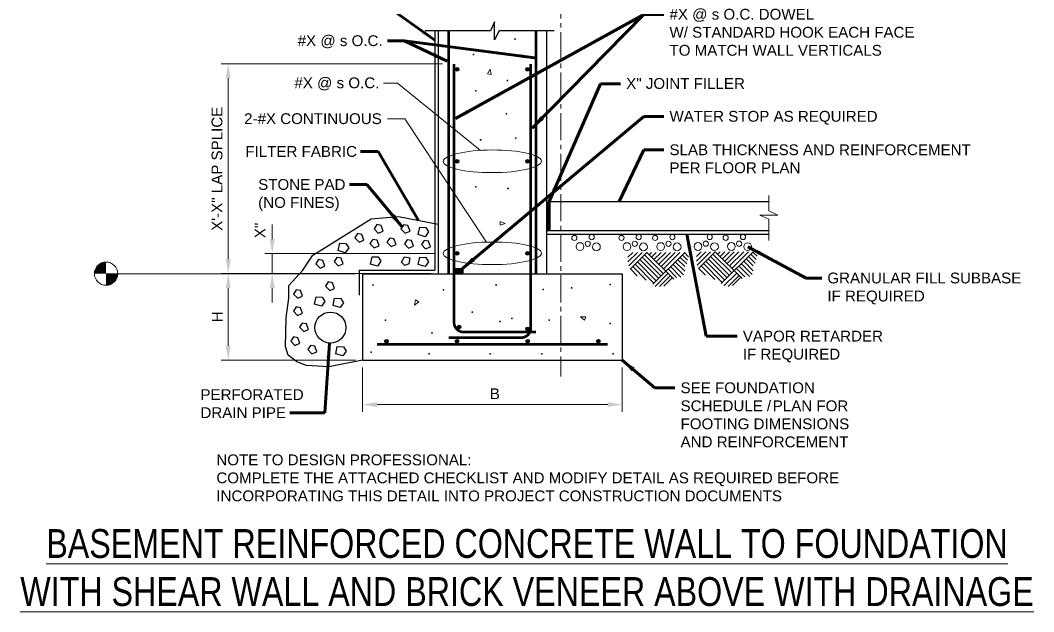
# Model space of a CAD drawing. Header units: inches. Extents: x -1073 to -933, y 1778 to 1941.
# Drawn here: x -1073.3 to -932.8, y 1777.9 to 1860 of the extents above; entities that cross this region are included whole.
import ezdxf

# ---------------------------------------------------------------- set-up
doc = ezdxf.new("R2010")
doc.units = ezdxf.units.IN
doc.header["$LTSCALE"] = 5
doc.header["$MEASUREMENT"] = 0
doc.linetypes.add('CENTER', pattern=[2, 1.25, -0.25, 0.25, -0.25])
doc.linetypes.add('CENTER2', pattern=[1.125, 0.75, -0.125, 0.125, -0.125])
for name, color, linetype, lineweight in [('S-ANNO-DIMS', 1, 'Continuous', 20), ('S-ANNO-TEXT', 7, 'Continuous', 20), ('S-DETL', 3, 'Continuous', 30), ('S-DETL-PATT', 7, 'Continuous', 15), ('S-GRID', 9, 'CENTER', 20)]:
    doc.layers.add(name, color=color, linetype=linetype, lineweight=lineweight)
doc.styles.add('Romans', font='arial.ttf')
doc.dimstyles.get("Standard").update_dxf_attribs({"dimtxt": 0.18, "dimasz": 0.18, "dimexe": 0.18, "dimexo": 0.0625, "dimgap": 0.09, "dimtad": 0, "dimtih": 1, "dimtoh": 1, "dimdec": 4, "dimzin": 0, "dimdsep": 46, "dimtxsty": 'Standard', "dimcen": 0.09, "dimadec": 0, "dimazin": 0, "dimtfac": 1, "dimtdec": 4, "dimtofl": 0, "dimtmove": 0, "dimatfit": 3, "dimfxl": 1, "dimtolj": 1, "dimtzin": 0, "dimarcsym": 0})

# ---------------------------------------------------------------- blocks, each defined once
blk = doc.blocks.new('*D1')
at = {"layer": 'Defpoints', "color": 0, "transparency": 16777216}
for p in [(-1025.85, 1812.81), (-989.85, 1812.81), (-989.85, 1806.65)]:
    blk.add_point(p, dxfattribs=at)
at = {"layer": 'S-ANNO-DIMS', "transparency": 16777216}
for p, q in [((-1025.85, 1811.81), (-1025.85, 1805.65)), ((-989.85, 1811.81), (-989.85, 1805.65)), ((-1023.85, 1806.65), (-991.85, 1806.65))]:
    blk.add_line(p, q, dxfattribs=at)
for points in [[(-1023.85, 1806.98), (-1023.85, 1806.31), (-1025.85, 1806.65)], [(-991.85, 1806.98), (-991.85, 1806.31), (-989.85, 1806.65)]]:
    blk.add_solid(points, dxfattribs=at)
at = {"layer": 'S-ANNO-DIMS', "transparency": 16777216, "insert": (-1007.51, 1808.15), "char_height": 1.5, "attachment_point": 5, "style": 'Romans'}
blk.add_mtext('\\A1;B', dxfattribs=at)
blk = doc.blocks.new('*D2')
at = {"layer": 'Defpoints', "color": 0, "transparency": 16777216}
for p in [(-1044.49, 1824.81), (-1044.49, 1812.81), (-1025.85, 1812.81)]:
    blk.add_point(p, dxfattribs=at)
at = {"layer": 'S-ANNO-DIMS', "transparency": 16777216}
for p, q in [((-1044.49, 1822.81), (-1044.49, 1814.81)), ((-1026.85, 1812.81), (-1045.49, 1812.81))]:
    blk.add_line(p, q, dxfattribs=at)
for points in [[(-1044.82, 1822.81), (-1044.15, 1822.81), (-1044.49, 1824.81)], [(-1044.82, 1814.81), (-1044.15, 1814.81), (-1044.49, 1812.81)]]:
    blk.add_solid(points, dxfattribs=at)
at = {"layer": 'S-ANNO-DIMS', "transparency": 16777216, "insert": (-1045.99, 1818.81), "char_height": 1.5, "attachment_point": 5, "rotation": 90, "style": 'Romans'}
blk.add_mtext('\\A1;H', dxfattribs=at)
blk = doc.blocks.new('*D6')
at = {"layer": 'Defpoints', "color": 0, "transparency": 16777216}
for p in [(-1038.39, 1827.61), (-1014.93, 1827.61), (-1015.35, 1824.81)]:
    blk.add_point(p, dxfattribs=at)
at = {"layer": 'S-ANNO-DIMS', "transparency": 16777216}
for p, q in [((-1038.39, 1829.61), (-1038.39, 1831.61)), ((-1015.93, 1827.61), (-1039.39, 1827.61)), ((-1038.39, 1824.81), (-1038.39, 1827.61)), ((-1016.35, 1824.81), (-1039.39, 1824.81)), ((-1038.39, 1822.81), (-1038.39, 1820.81))]:
    blk.add_line(p, q, dxfattribs=at)
for points in [[(-1038.72, 1829.61), (-1038.05, 1829.61), (-1038.39, 1827.61)], [(-1038.72, 1822.81), (-1038.05, 1822.81), (-1038.39, 1824.81)]]:
    blk.add_solid(points, dxfattribs=at)
at = {"layer": 'S-ANNO-DIMS', "transparency": 16777216, "insert": (-1040.07, 1830.8), "char_height": 1.5, "attachment_point": 5, "rotation": 90, "style": 'Romans'}
blk.add_mtext('\\A1;X"', dxfattribs=at)
blk = doc.blocks.new('*D9')
at = {"layer": 'Defpoints', "color": 0, "transparency": 16777216}
for p in [(-1013.75, 1853.91), (-1044.49, 1824.81), (-1025.85, 1824.81)]:
    blk.add_point(p, dxfattribs=at)
at = {"layer": 'S-ANNO-DIMS', "transparency": 16777216}
for p, q in [((-1014.75, 1853.91), (-1045.49, 1853.91)), ((-1044.49, 1851.91), (-1044.49, 1826.81)), ((-1026.85, 1824.81), (-1045.49, 1824.81))]:
    blk.add_line(p, q, dxfattribs=at)
for points in [[(-1044.82, 1851.91), (-1044.15, 1851.91), (-1044.49, 1853.91)], [(-1044.82, 1826.81), (-1044.15, 1826.81), (-1044.49, 1824.81)]]:
    blk.add_solid(points, dxfattribs=at)
at = {"layer": 'S-ANNO-DIMS', "transparency": 16777216, "insert": (-1046.04, 1839.36), "char_height": 1.5, "attachment_point": 5, "rotation": 90, "style": 'Romans'}
blk.add_mtext('\\A1;X\'-X" LAP SPLICE', dxfattribs=at)

msp = doc.modelspace()

# ---------------------------------------------------------------- hatches: boundary and pattern name
at = {"layer": 'S-ANNO-TEXT'}
h = msp.add_hatch(color=256, dxfattribs=at)
h.dxf.hatch_style = 1
h.paths.add_polyline_path([(-1061.4334931, 1826.4207286, 0.4142135624), (-1063.0470672, 1824.8071545), (-1061.4334931, 1824.8071545)])
h = msp.add_hatch(color=256, dxfattribs=at)
h.dxf.hatch_style = 1
h.paths.add_polyline_path([(-1059.8195298, 1824.8058807), (-1061.4331039, 1824.8058807), (-1061.4331039, 1823.1923065, 0.4142135624)])
at = {"layer": 'S-DETL'}
h = msp.add_hatch(color=256, dxfattribs=at)
h.dxf.hatch_style = 1
h.paths.add_polyline_path([(-1012.4830903, 1853.1625642, -1), (-1012.9830903, 1853.1625642, -1)])
h = msp.add_hatch(color=256, dxfattribs=at)
h.dxf.hatch_style = 1
h.paths.add_polyline_path([(-1002.7229976, 1853.1625642, -1), (-1003.2229976, 1853.1625642, -1)])
h = msp.add_hatch(color=256, dxfattribs=at)
h.dxf.hatch_style = 1
h.paths.add_polyline_path([(-1012.4830903, 1840.3959253, -1), (-1012.9830903, 1840.3959253, -1)])
h = msp.add_hatch(color=256, dxfattribs=at)
h.dxf.hatch_style = 1
h.paths.add_polyline_path([(-1002.7229976, 1840.3959253, -1), (-1003.2229976, 1840.3959253, -1)])
h = msp.add_hatch(color=256, dxfattribs=at)
h.dxf.hatch_style = 1
h.paths.add_polyline_path([(-1012.4830903, 1827.6292864, -1), (-1012.9830903, 1827.6292864, -1)])
h = msp.add_hatch(color=256, dxfattribs=at)
h.dxf.hatch_style = 1
h.paths.add_polyline_path([(-1002.7229976, 1827.6292864, -1), (-1003.2229976, 1827.6292864, -1)])
at = {"layer": 'S-DETL', "linetype": 'Continuous'}
h = msp.add_hatch(color=256, dxfattribs=at)
h.dxf.hatch_style = 1
h.paths.add_polyline_path([(-1011.937624, 1825.5333961), (-1012.9954779, 1825.5333961), (-1012.9954779, 1824.8071545), (-1011.937624, 1824.8071545)])
at = {"layer": 'S-DETL'}
h = msp.add_hatch(color=256, dxfattribs=at)
h.dxf.hatch_style = 1
h.paths.add_polyline_path([(-1012.716716, 1817.4034355, 1), (-1012.216716, 1817.4034355, 1)])
h = msp.add_hatch(color=256, dxfattribs=at)
h.dxf.hatch_style = 1
h.paths.add_polyline_path([(-1003.2285602, 1817.1471539, 1), (-1002.7285602, 1817.1471539, 1)])
h = msp.add_hatch(color=256, dxfattribs=at)
h.dxf.hatch_style = 1
h.paths.add_polyline_path([(-1022.8001546, 1815.4321545, 1), (-1022.3001546, 1815.4321545, 1)])
h = msp.add_hatch(color=256, dxfattribs=at)
h.dxf.hatch_style = 1
h.paths.add_polyline_path([(-1012.9987166, 1815.4321545, 1), (-1012.4987166, 1815.4321545, 1)])
h = msp.add_hatch(color=256, dxfattribs=at)
h.dxf.hatch_style = 1
h.paths.add_polyline_path([(-1003.1972786, 1815.4321545, 1), (-1002.6972786, 1815.4321545, 1)])
h = msp.add_hatch(color=256, dxfattribs=at)
h.dxf.hatch_style = 1
h.paths.add_polyline_path([(-993.3958406, 1815.4321545, 1), (-992.8958406, 1815.4321545, 1)])

# ---------------------------------------------------------------- linework, layer by layer
at = {"layer": 'S-ANNO-TEXT'}
for p, q in [((-1019.9938241, 1846.2889389), (-1022.4128586, 1846.2889389)), ((-1008.6729087, 1829.1858183), (-1019.9938241, 1846.2889389)), ((-1061.4334931, 1824.8071545), (-1026.8479976, 1824.8071545))]:
    msp.add_line(p, q, dxfattribs=at)
msp.add_lwpolyline([(-1009.4939914, 1841.9149642), (-1020.9980112, 1851.2332586), (-1022.9742116, 1851.2331935)], dxfattribs=at)
msp.add_circle((-1061.4334931, 1824.8071545), 1.6135741, dxfattribs=at)
for centre in [(-1007.8530439, 1840.3959253), (-1007.8530439, 1827.6292864)]:
    msp.add_ellipse(centre, major_axis=(-6.7999638, -0.0221803), ratio=0.2309577431, dxfattribs=at)
at = {"layer": 'S-DETL', "linetype": 'Continuous'}
for p, q in [((-1015.8479976, 1858.5090905), (-1015.8479976, 1825.3071545)), ((-1015.3479976, 1858.5090905), (-1015.3479976, 1824.8071545)), ((-1000.3479976, 1858.5090905), (-1000.3479976, 1824.8071545)), ((-1015.3479976, 1845.806445), (-1015.3479976, 1824.8071545)), ((-1000.2229976, 1830.8071545), (-1000.2229976, 1834.7304634)), ((-1000.0979976, 1830.8071545), (-1000.0979976, 1834.7185993)), ((-999.9729976, 1830.8071545), (-999.9729976, 1834.7304634)), ((-999.8736071, 1834.8071545), (-969.5077624, 1834.8071545)), ((-999.8479976, 1830.8071545), (-999.8479976, 1834.8071545)), ((-1000.3479976, 1830.8071545), (-969.5077624, 1830.8071545)), ((-1000.3479976, 1830.3071545), (-969.5077624, 1830.3071545)), ((-1026.3479976, 1825.3071545), (-1026.3479976, 1821.8071545)), ((-1026.3479976, 1825.3071545), (-1015.8479976, 1825.3071545)), ((-1025.8479976, 1824.8071545), (-989.8479976, 1824.8071545)), ((-1025.8479976, 1824.8071545), (-1025.8479976, 1812.8071545)), ((-989.8479976, 1824.8071545), (-989.8479976, 1812.8071545)), ((-1025.8479976, 1812.8071545), (-989.8479976, 1812.8071545))]:
    msp.add_line(p, q, dxfattribs=at)
at = {"layer": 'S-DETL'}
for p, q in [((-1026.5351163, 1830.3642427), (-1026.9185789, 1829.7830169)), ((-1025.9413732, 1830.2529425), (-1026.5351163, 1830.3642427)), ((-1023.8807716, 1831.6170755), (-1024.2642341, 1831.0358497)), ((-1024.2642341, 1831.0358497), (-1023.6828572, 1830.442256)), ((-1023.2870284, 1831.5057754), (-1023.8807716, 1831.6170755)), ((-1023.6828572, 1830.442256), (-1023.0025256, 1830.7266877)), ((-1023.0025256, 1830.7266877), (-1023.2870284, 1831.5057754)), ((-1020.1498638, 1831.5876383), (-1020.5333264, 1831.0064125)), ((-1020.5333264, 1831.0064125), (-1019.9519494, 1830.4128188)), ((-1019.5561207, 1831.4763381), (-1020.1498638, 1831.5876383)), ((-1019.9519494, 1830.4128188), (-1019.2716178, 1830.6972505)), ((-1019.2716178, 1830.6972505), (-1019.5561207, 1831.4763381)), ((-1018.13915, 1830.2236104), (-1017.9259994, 1831.239673)), ((-1017.9259994, 1831.239673), (-1017.0753558, 1831.2005626)), ((-1016.6918932, 1830.6069716), (-1017.1743155, 1829.9268135)), ((-1017.0753558, 1831.2005626), (-1016.6918932, 1830.6069716)), ((-1029.2167637, 1828.015794), (-1029.0036132, 1829.0318567)), ((-1029.0036132, 1829.0318567), (-1028.1529696, 1828.9927462)), ((-1028.1529696, 1828.9927462), (-1027.769507, 1828.3991553)), ((-1026.9185789, 1829.7830169), (-1026.3372019, 1829.1894232)), ((-1026.3372019, 1829.1894232), (-1025.6568703, 1829.4738549)), ((-1025.6568703, 1829.4738549), (-1025.9413732, 1830.2529425)), ((-1024.4407469, 1829.5563485), (-1024.8242094, 1828.9751227)), ((-1024.8242094, 1828.9751227), (-1024.2428325, 1828.381529)), ((-1023.8470037, 1829.4450483), (-1024.4407469, 1829.5563485)), ((-1023.5625009, 1828.6659606), (-1023.8470037, 1829.4450483)), ((-1022.0936317, 1829.746937), (-1022.4770943, 1829.1657112)), ((-1022.4770943, 1829.1657112), (-1021.8957174, 1828.5721175)), ((-1021.4998886, 1829.6356368), (-1022.0936317, 1829.746937)), ((-1021.8957174, 1828.5721175), (-1021.2153857, 1828.8565492)), ((-1021.2153857, 1828.8565492), (-1021.4998886, 1829.6356368)), ((-1019.6749841, 1829.5136942), (-1020.0584467, 1828.9324684)), ((-1020.0584467, 1828.9324684), (-1019.4770697, 1828.3388747)), ((-1019.081241, 1829.4023941), (-1019.6749841, 1829.5136942)), ((-1018.7967381, 1828.6233064), (-1019.081241, 1829.4023941)), ((-1017.1743155, 1829.9268135), (-1018.13915, 1830.2236104)), ((-1017.3005805, 1829.4137463), (-1017.6840431, 1828.8325205)), ((-1016.7068374, 1829.3024461), (-1017.3005805, 1829.4137463)), ((-1016.4223345, 1828.5233585), (-1016.7068374, 1829.3024461)), ((-1028.2519293, 1827.7189972), (-1029.2167637, 1828.015794)), ((-1027.769507, 1828.3991553), (-1028.2519293, 1827.7189972)), ((-1024.2428325, 1828.381529), (-1023.5625009, 1828.6659606)), ((-1019.4770697, 1828.3388747), (-1018.7967381, 1828.6233064)), ((-1017.6840431, 1828.8325205), (-1017.1026661, 1828.2389268)), ((-1017.1026661, 1828.2389268), (-1016.4223345, 1828.5233585)), ((-1031.9534951, 1826.7606678), (-1032.3369577, 1826.179442)), ((-1032.3369577, 1826.179442), (-1031.7555807, 1825.5858483)), ((-1031.359752, 1826.6493676), (-1031.9534951, 1826.7606678)), ((-1031.0752491, 1825.87028), (-1031.359752, 1826.6493676)), ((-1029.4144591, 1827.0649427), (-1029.7979217, 1826.4837169)), ((-1029.7979217, 1826.4837169), (-1029.2165447, 1825.8901232)), ((-1028.820716, 1826.9536425), (-1029.4144591, 1827.0649427)), ((-1029.2165447, 1825.8901232), (-1028.5362131, 1826.1745549)), ((-1028.5362131, 1826.1745549), (-1028.820716, 1826.9536425)), ((-1024.7577538, 1826.1455804), (-1024.5446033, 1827.1616431)), ((-1023.7929194, 1825.8487836), (-1024.7577538, 1826.1455804)), ((-1024.5446033, 1827.1616431), (-1023.6939597, 1827.1225326)), ((-1023.3104971, 1826.5289417), (-1023.7929194, 1825.8487836)), ((-1023.6939597, 1827.1225326), (-1023.3104971, 1826.5289417)), ((-1020.4712092, 1826.4246534), (-1020.0218994, 1827.1235621)), ((-1019.9781198, 1825.9329932), (-1020.4712092, 1826.4246534)), ((-1020.0218994, 1827.1235621), (-1019.2981017, 1826.9826035)), ((-1019.4191568, 1826.1620762), (-1019.9781198, 1825.9329932)), ((-1019.2981017, 1826.9826035), (-1019.4191568, 1826.1620762)), ((-1018.13915, 1826.0882212), (-1017.9259994, 1827.1042838)), ((-1017.1743155, 1825.7914244), (-1018.13915, 1826.0882212)), ((-1017.9259994, 1827.1042838), (-1017.0753558, 1827.0651734)), ((-1016.6918932, 1826.4715824), (-1017.1743155, 1825.7914244)), ((-1017.0753558, 1827.0651734), (-1016.6918932, 1826.4715824)), ((-1031.7555807, 1825.5858483), (-1031.0752491, 1825.87028)), ((-1030.6088535, 1823.660031), (-1030.9923161, 1823.0788052)), ((-1030.0151104, 1823.5487308), (-1030.6088535, 1823.660031)), ((-1029.7306075, 1822.7696431), (-1030.0151104, 1823.5487308)), ((-1035.0433853, 1822.5655933), (-1035.4268479, 1821.9843675)), ((-1035.4268479, 1821.9843675), (-1034.8454709, 1821.3907737)), ((-1034.4496422, 1822.4542931), (-1035.0433853, 1822.5655933)), ((-1034.1651393, 1821.6752054), (-1034.4496422, 1822.4542931)), ((-1030.9923161, 1823.0788052), (-1030.4109391, 1822.4852115)), ((-1030.4109391, 1822.4852115), (-1029.7306075, 1822.7696431)), ((-1034.8454709, 1821.3907737), (-1034.1651393, 1821.6752054)), ((-1032.5230194, 1820.5785289), (-1032.3098689, 1821.5945916)), ((-1031.558185, 1820.2817321), (-1032.5230194, 1820.5785289)), ((-1032.3098689, 1821.5945916), (-1031.4592252, 1821.5554811)), ((-1031.0757627, 1820.9618902), (-1031.558185, 1820.2817321)), ((-1031.4592252, 1821.5554811), (-1031.0757627, 1820.9618902)), ((-1029.9486723, 1820.3911238), (-1029.7355218, 1821.4071865)), ((-1029.7355218, 1821.4071865), (-1028.8848781, 1821.368076)), ((-1028.5014156, 1820.7744851), (-1028.9838379, 1820.094327)), ((-1028.8848781, 1821.368076), (-1028.5014156, 1820.7744851)), ((-1035.0677848, 1820.201454), (-1035.4512474, 1819.6202282)), ((-1035.4512474, 1819.6202282), (-1034.8698704, 1819.0266345)), ((-1034.4740417, 1820.0901538), (-1035.0677848, 1820.201454)), ((-1034.8698704, 1819.0266345), (-1034.1895388, 1819.3110662)), ((-1034.1895388, 1819.3110662), (-1034.4740417, 1820.0901538)), ((-1028.9838379, 1820.094327), (-1029.9486723, 1820.3911238)), ((-1034.2218699, 1817.9501412), (-1034.6053325, 1817.3689153)), ((-1033.6281268, 1817.838841), (-1034.2218699, 1817.9501412)), ((-1033.3436239, 1817.0597533), (-1033.6281268, 1817.838841)), ((-1034.6053325, 1817.3689153), (-1034.0239555, 1816.7753216)), ((-1034.0239555, 1816.7753216), (-1033.3436239, 1817.0597533)), ((-1035.4392141, 1816.0360816), (-1035.8226766, 1815.4548557)), ((-1035.8226766, 1815.4548557), (-1035.2412997, 1814.861262)), ((-1034.8454709, 1815.9247814), (-1035.4392141, 1816.0360816)), ((-1035.2412997, 1814.861262), (-1034.5609681, 1815.1456937)), ((-1034.5609681, 1815.1456937), (-1034.8454709, 1815.9247814)), ((-1033.0780976, 1814.8530959), (-1033.4615602, 1814.2718701)), ((-1032.4843545, 1814.7417958), (-1033.0780976, 1814.8530959)), ((-1033.4615602, 1814.2718701), (-1032.8801833, 1813.6782764)), ((-1032.8801833, 1813.6782764), (-1032.1998516, 1813.9627081)), ((-1032.1998516, 1813.9627081), (-1032.4843545, 1814.7417958)), ((-1029.5737644, 1813.694539), (-1029.3606138, 1814.7106016)), ((-1028.6089299, 1813.3977421), (-1029.5737644, 1813.694539)), ((-1029.3606138, 1814.7106016), (-1028.5099702, 1814.6714912)), ((-1028.1265076, 1814.0779002), (-1028.6089299, 1813.3977421)), ((-1028.5099702, 1814.6714912), (-1028.1265076, 1814.0779002))]:
    msp.add_line(p, q, dxfattribs=at)
at = {"layer": 'S-DETL', "linetype": 'Continuous'}
msp.add_lwpolyline([(-999.2793386, 1858.5090905), (-1006.9304928, 1858.5090905), (-1007.5526777, 1857.2647207), (-1007.5526777, 1859.7534603), (-1008.0995395, 1858.5090905), (-1017.1860942, 1858.5090905)], dxfattribs=at)
at = {"layer": 'S-DETL', "const_width": 0.375}
for points in [[(-1013.9172793, 1824.8071545), (-1013.9172793, 1858.5090905)], [(-1001.7854976, 1824.8071545), (-1001.7854976, 1858.5090905)], [(-1013.1604976, 1853.9125642), (-1013.1604976, 1818.0221539)], [(-1002.5354976, 1853.9125642), (-1002.5354976, 1817.2456611)], [(-1023.8479976, 1814.9946545), (-991.8479976, 1814.9946545)]]:
    msp.add_lwpolyline(points, dxfattribs=at)
at = {"layer": 'S-DETL', "lineweight": 9}
msp.add_lwpolyline([(-969.5077624, 1835.6571545), (-969.5077624, 1833.5309717), (-968.2633926, 1832.9087868), (-970.7521322, 1832.9087868), (-969.5077624, 1832.3619249), (-969.5077624, 1829.4022048)], dxfattribs=at)
at = {"layer": 'S-DETL'}
msp.add_lwpolyline([(-1025.8479976, 1812.8071545), (-1030.522265, 1811.8747539), (-1033.6394253, 1812.0602533), (-1034.9877224, 1812.554912), (-1036.1628425, 1813.5194991), (-1036.5586712, 1814.6943159), (-1036.4597165, 1818.7010625), (-1036.0638828, 1821.409327), (-1036.0638828, 1823.1653696), (-1034.1218426, 1825.3047734), (-1032.7611793, 1827.3576128), (-1030.4233104, 1828.8168586), (-1024.671407, 1832.4278761), (-1020.8739151, 1832.7246729), (-1015.3479976, 1831.6665541)], dxfattribs=at)
at = {"layer": 'S-DETL', "linetype": 'Continuous'}
msp.add_lwpolyline([(-1012.9954779, 1825.5333961), (-1011.937624, 1825.5333961), (-1011.937624, 1824.8071545), (-1012.9954779, 1824.8071545)], close=True, dxfattribs=at)
at = {"layer": 'S-DETL', "const_width": 0.375}
for points in [[(-1013.1604976, 1818.0221539, 0.4142135624), (-1011.8479976, 1816.7096539), (-1001.7854976, 1816.7096539)], [(-1002.5354976, 1817.2456611, -0.4142135624), (-1003.8479976, 1815.9331611), (-1013.9104976, 1815.9331611)]]:
    msp.add_lwpolyline(points, format="xyb", dxfattribs=at)
at = {"layer": 'S-DETL'}
for centre, radius in [((-1012.7330903, 1853.1625642), 0.25), ((-1002.9729976, 1853.1625642), 0.25), ((-1012.7330903, 1840.3959253), 0.25), ((-1002.9729976, 1840.3959253), 0.25), ((-1012.7330903, 1827.6292864), 0.25), ((-1002.9729976, 1827.6292864), 0.25), ((-1030.3119845, 1817.3283811), 2.155117), ((-1012.466716, 1817.4034355), 0.25), ((-1002.9785602, 1817.1471539), 0.25), ((-1022.5501546, 1815.4321545), 0.25), ((-1012.7487166, 1815.4321545), 0.25), ((-1002.9472786, 1815.4321545), 0.25), ((-993.1458406, 1815.4321545), 0.25)]:
    msp.add_circle(centre, radius, dxfattribs=at)
at = {"layer": 'S-DETL', "linetype": 'Continuous', "extrusion": (0, 0, -1)}
msp.add_ellipse((-1000.0979976, 1834.8071545), major_axis=(-0.25, 0), ratio=0.3542207071, start_param=3.1415926536, end_param=6.2831853072, dxfattribs=at)
at = {"layer": 'S-DETL-PATT'}
for p, q in [((-989.0417011, 1826.4439539), (-987.7307209, 1827.7549342)), ((-989.0417011, 1827.0994441), (-988.386211, 1827.7549342)), ((-988.9310872, 1825.8990778), (-987.0752307, 1827.7549342)), ((-988.739725, 1825.4349498), (-986.4197406, 1827.7549342)), ((-986.4197406, 1827.7549342), (-982.7020218, 1824.0372154)), ((-986.0919955, 1827.4271891), (-985.7642505, 1827.7549342)), ((-985.7642505, 1827.0994441), (-985.1087603, 1827.7549342)), ((-985.5892756, 1823.3414782), (-981.1758196, 1827.7549342)), ((-985.4365054, 1826.771699), (-984.4532702, 1827.7549342)), ((-985.1087603, 1826.4439539), (-983.7977801, 1827.7549342)), ((-984.7810153, 1826.1162089), (-983.14229, 1827.7549342)), ((-984.4532702, 1825.7884638), (-982.4867998, 1827.7549342)), ((-984.1255252, 1825.4607187), (-981.8313097, 1827.7549342)), ((-981.2079386, 1827.7228152), (-980.6236265, 1827.1384949)), ((-979.546825, 1826.5295679), (-978.2358447, 1827.8405481)), ((-979.546825, 1827.185058), (-978.8913348, 1827.8405481)), ((-979.436211, 1825.9846917), (-977.5803546, 1827.8405481)), ((-979.2448489, 1825.5205637), (-976.9248645, 1827.8405481)), ((-977.2526095, 1827.512803), (-974.6430132, 1824.9032067)), ((-976.9248645, 1827.8405481), (-973.2071457, 1824.1228293)), ((-976.5971194, 1827.512803), (-976.2693743, 1827.8405481)), ((-976.2693743, 1827.185058), (-975.6138842, 1827.8405481)), ((-976.0943994, 1823.4270921), (-971.6809434, 1827.8405481)), ((-975.9416293, 1826.8573129), (-974.9583941, 1827.8405481)), ((-975.6138842, 1826.5295679), (-974.302904, 1827.8405481)), ((-975.2861391, 1826.2018228), (-973.6474138, 1827.8405481)), ((-974.9583941, 1825.8740777), (-972.9919237, 1827.8405481)), ((-974.630649, 1825.5463327), (-972.3364336, 1827.8405481)), ((-972.0086885, 1827.512803), (-971.2709426, 1826.7750489)), ((-971.7130625, 1827.8084291), (-971.1287504, 1827.2241088)), ((-988.0584659, 1826.1162089), (-985.5000142, 1823.557749)), ((-987.7307209, 1826.4439539), (-985.1552182, 1823.8684513)), ((-987.4029758, 1826.771699), (-984.8445241, 1824.2132391)), ((-987.0752307, 1827.0994441), (-984.4485835, 1824.4727968)), ((-986.7474857, 1827.4271891), (-984.1378893, 1824.8175928)), ((-982.8145449, 1826.1162089), (-981.3266806, 1824.6283446)), ((-982.4867998, 1826.4439539), (-981.1758196, 1825.1329737)), ((-982.1590548, 1826.771699), (-981.1758196, 1825.7884638)), ((-981.8313097, 1827.0994441), (-980.8889853, 1826.1571115)), ((-981.5035646, 1827.4271891), (-980.7658187, 1826.689435)), ((-978.5635898, 1826.2018228), (-976.0051381, 1823.6433629)), ((-978.2358447, 1826.5295679), (-975.6603421, 1823.9540652)), ((-977.9080997, 1826.8573129), (-975.3496479, 1824.298853)), ((-977.5803546, 1827.185058), (-974.9537073, 1824.5584107)), ((-973.3196688, 1826.2018228), (-971.8318045, 1824.7139585)), ((-972.9919237, 1826.5295679), (-971.6809434, 1825.2185876)), ((-972.6641786, 1826.8573129), (-971.6809434, 1825.8740777)), ((-972.3364336, 1827.185058), (-971.3941092, 1826.2427254)), ((-988.713956, 1825.4607187), (-987.7750648, 1824.5218275)), ((-988.386211, 1825.7884638), (-986.509682, 1823.9119267)), ((-985.2777293, 1823.0299237), (-983.5388287, 1824.7688243)), ((-983.470035, 1825.4607187), (-982.3060894, 1824.2967649)), ((-983.14229, 1825.7884638), (-981.6885276, 1824.3346932)), ((-979.2190799, 1825.5463327), (-978.2801886, 1824.6074414)), ((-978.8913348, 1825.8740777), (-977.0148059, 1823.9975406)), ((-975.7336772, 1823.1086747), (-973.9947766, 1824.8475753)), ((-973.9751589, 1825.5463327), (-972.8112133, 1824.3823788)), ((-973.6474138, 1825.8740777), (-972.1936514, 1824.4203071)), ((-984.6810448, 1823.029626), (-983.1978673, 1824.5128035)), ((-984.0673176, 1823.0810684), (-982.9591952, 1824.1891908)), ((-975.1369928, 1823.0234364), (-973.6538153, 1824.5066139)), ((-974.5232656, 1823.1598193), (-973.4151431, 1824.2679418))]:
    msp.add_line(p, q, dxfattribs=at)
at = {"layer": 'S-DETL-PATT', "flags": 128}
for points in [[(-1004.697998, 1857.3024317, -1), (-1004.7160018, 1857.4045366, -1)], [(-1010.4659726, 1855.1612692, -1), (-1010.4839764, 1855.2633741, -1)], [(-1005.7691951, 1851.537759, -1), (-1005.7871989, 1851.6398639, -1)], [(-1010.1363739, 1850.1377649, -1), (-1010.1543777, 1850.2398698, -1)], [(-1005.8823154, 1846.9414979, -1), (-1005.9003192, 1847.0436028, -1)], [(-1009.4650108, 1843.3097006, -1), (-1009.4830146, 1843.4118055, -1)], [(-1004.6027787, 1843.5654623, -1), (-1004.6207825, 1843.6675671, -1)], [(-1010.130368, 1836.8133882, -1), (-1010.1483718, 1836.915493, -1)], [(-1005.6775889, 1836.5576292, -1), (-1005.6955927, 1836.6597341, -1)], [(-1024.405027, 1823.186407, -1), (-1024.4230308, 1823.2885119, -1)], [(-1007.3170298, 1823.186407, -1), (-1007.3350336, 1823.2885119, -1)], [(-991.5004624, 1823.2372344, -1), (-991.5184662, 1823.3393392, -1)], [(-1014.6331362, 1822.5161673, -1), (-1014.6511401, 1822.6182721, -1)], [(-1000.8104757, 1822.5763313, -1), (-1000.8284795, 1822.6784362, -1)], [(-996.8404622, 1822.7797831, -1), (-996.858466, 1822.8818879, -1)], [(-1010.6227419, 1819.4251312, -1), (-1010.6407458, 1819.5272361, -1)], [(-1022.6758846, 1818.3069167, -1), (-1022.6938885, 1818.4090215, -1)], [(-1006.7833427, 1818.1299624, -1), (-1006.8013465, 1818.2320673, -1)], [(-1005.1301748, 1818.561056, -1), (-1005.1481787, 1818.6631608, -1)], [(-999.9459045, 1818.3067769, -1), (-999.9639083, 1818.4088818, -1)], [(-991.5004624, 1817.8494626, -1), (-991.5184662, 1817.9515675, -1)], [(-1016.2170277, 1816.5279334, -1), (-1016.2350315, 1816.6300382, -1)], [(-1024.659313, 1813.8848775, -1), (-1024.6773168, 1813.9869824, -1)], [(-1016.6238863, 1813.6307355, -1), (-1016.6418901, 1813.7328404, -1)], [(-1008.1467486, 1813.6307355, -1), (-1008.1647525, 1813.7328404, -1)], [(-1000.9886955, 1813.6307355, -1), (-1001.0066993, 1813.7328404, -1)], [(-991.0936038, 1813.6307355, -1), (-991.1116076, 1813.7328404, -1)]]:
    msp.add_lwpolyline(points, format="xyb", close=True, dxfattribs=at)
for points in [[(-1008.5286172, 1852.544144), (-1008.1353347, 1853.1627733), (-1008.0074, 1852.4470788)], [(-1006.7551305, 1832.0510554), (-1006.0776069, 1831.7711715), (-1006.7602127, 1831.5209014)], [(-1018.0501583, 1820.8936736), (-1018.6313067, 1820.4468628), (-1018.5067441, 1821.1631518)], [(-995.0851327, 1818.3354612), (-995.6260708, 1818.8301928), (-994.8990337, 1818.8319049)]]:
    msp.add_lwpolyline(points, close=True, dxfattribs=at)
at = {"layer": 'S-DETL-PATT'}
for centre, radius in [((-996.4738291, 1829.7653234), 0.3599856), ((-995.7004225, 1828.5663088), 0.5399784), ((-994.6174659, 1828.9531058), 0.3599856), ((-994.0758, 1829.8813812), 0.3599856), ((-993.4182638, 1828.5276854), 0.5399784), ((-989.9491191, 1829.7653234), 0.3599856), ((-989.1757125, 1828.5663088), 0.5399784), ((-988.0927558, 1828.9531058), 0.3599856), ((-987.55109, 1829.8813812), 0.3599856), ((-986.8935538, 1828.5276854), 0.5399784), ((-985.2769044, 1829.7653234), 0.3599856), ((-984.5034979, 1828.5663088), 0.5399784), ((-983.4205412, 1828.9531058), 0.3599856), ((-982.8788753, 1829.8813812), 0.3599856), ((-982.2213391, 1828.5276854), 0.5399784), ((-979.3262596, 1828.5829364), 0.5399784), ((-978.2433029, 1828.9697334), 0.3599856), ((-977.7016371, 1829.8980088), 0.3599856), ((-977.0441009, 1828.5443129), 0.5399784), ((-975.4847858, 1829.7819509), 0.3599856), ((-974.7113792, 1828.5829364), 0.5399784), ((-973.6284225, 1828.9697334), 0.3599856), ((-973.0867567, 1829.8980088), 0.3599856), ((-972.4292205, 1828.5443129), 0.5399784)]:
    msp.add_circle(centre, radius, dxfattribs=at)
at = {"layer": 'S-GRID', "linetype": 'CENTER2'}
msp.add_line((-998.3479976, 1937.080647), (-998.3479976, 1810.5280758), dxfattribs=at)

# ---------------------------------------------------------------- texts
at = {"layer": 'S-ANNO-TEXT', "style": 'Romans'}
for s, insert, char_height, attachment_point in [('\\A1;#X @ s O.C. DOWEL \\PW/ STANDARD{\\A0; HOOK EACH FACE \\PTO MATCH WALL VERTICALS}', (-983.2830344, 1861.5496993), 1.499999989, 1), ('\\A1;#X @ s O.C.', (-1034.8575576, 1857.8811862), 1.499999989, 1), ('\\A1;#X @ s O.C.', (-1035.3128882, 1852.0336523), 1.499999989, 1), ('\\A1;X" JOINT FILLER', (-989.2876651, 1851.9432874), 1.499999989, 1), ('\\A1;WATER STOP AS REQUIRED', (-983.2830344, 1847.3911046), 1.499999989, 1), ('\\A1;2-#X CONTINUOUS', (-1023.18895, 1847.0650303), 1.499999989, 3), ('\\A1;FILTER FABRIC', (-1042.1128926, 1842.5128475), 1.499999989, 1), ('\\A1;SLAB THICKNESS AND REINFORCEMENT \\PPER FLOOR PLAN', (-983.2830344, 1842.7478577), 1.499999989, 1), ('\\A1;STONE PAD \\P(NO FINES)', (-1040.3333499, 1837.9366327), 1.499999989, 1), ('\\A1;GRANULAR FILL SUBBASE\\PIF REQUIRED', (-961.3826741, 1824.958569), 1.499999989, 1), ('\\A1;VAPOR RETARDER \\PIF REQUIRED', (-973.1119888, 1816.8947774), 1.499999989, 1), ('\\A1;\\pxql;SEE FOUNDATION \\PSCHEDUL{\\T1.4;E/}PLAN FOR \\PFOOTING DIMENSIONS \\PAND REINFORCEMENT', (-981.7453308, 1809.7259507), 1.499999989, 1), ('\\A1;PERFORATED \\PDRAIN PIPE ', (-1048.3437783, 1808.7784377), 1.499999989, 1), ('{\\W0.8;\\LBASEMENT REINFORCED CONCRETE WALL TO FOUNDATION \\PWITH SHEAR WALL AND BRICK VENEER ABOVE WITH DRAINAGE}', (-1003.0470672, 1789.3757859), 4, 2)]:
    msp.add_mtext(s, dxfattribs=dict(at, insert=insert, char_height=char_height, attachment_point=attachment_point))
at = {"layer": 'S-ANNO-TEXT', "insert": (-1046.135232, 1799.7311747), "char_height": 1.499999989, "width": 159.842980143, "attachment_point": 1, "style": 'Romans'}
msp.add_mtext('NOTE TO DESIGN PROFESSIONAL: \\PCOMPLETE THE ATTACHED CHECKLIST AND MODIFY DETAIL AS REQUIRED BEFORE \\PINCORPORATING THIS DETAIL INTO PROJECT CONSTRUCTION DOCUMENTS', dxfattribs=at)

# ---------------------------------------------------------------- dimensions: what is measured, and where the dimension line sits
at = {"layer": 'S-ANNO-DIMS'}
for base, p1, p2, text, override, picture, middle in [((-1044.4877799, 1824.8071545), (-1013.7539572, 1853.9125642), (-1025.8479976, 1824.8071545), 'X\'-X" LAP SPLICE', {"dimscale": 16, "dimtxt": 0.09375, "dimasz": 0.125, "dimexe": 0.0625, "dimgap": 0.0625, "dimtih": 0, "dimtoh": 0, "dimdec": 5, "dimlfac": 1, "dimrnd": 0.03125, "dimzin": 7, "dimlunit": 4, "dimtxsty": 'Romans', "dimcen": 0.125, "dimclrd": 256, "dimclre": 256, "dimclrt": 256, "dimadec": 4, "dimtdec": 5, "dimtofl": 1, "dimtvp": 1, "dimfrac": 2, "dimtzin": 3, "dimlwd": 65535, "dimlwe": 65535}, '*D9', (-1044.4877799, 1839.3598593)), ((-1038.3863533, 1827.6071061), (-1015.3479976, 1824.8071545), (-1014.9309128, 1827.6071061), 'X"', {"dimscale": 16, "dimtxt": 0.09375, "dimasz": 0.125, "dimexe": 0.0625, "dimgap": 0.0625, "dimtih": 0, "dimtoh": 0, "dimdec": 5, "dimlfac": 1, "dimrnd": 0.03125, "dimzin": 7, "dimlunit": 4, "dimtxsty": 'Romans', "dimcen": 0.125, "dimclrd": 256, "dimclre": 256, "dimclrt": 256, "dimadec": 4, "dimtdec": 5, "dimtofl": 1, "dimtmove": 2, "dimtvp": 1, "dimfrac": 2, "dimtzin": 3, "dimlwd": 65535, "dimlwe": 65535}, '*D6', (-1040.0739041, 1830.7963057)), ((-1044.4877799, 1812.8071545), (-1044.4877799, 1824.8071545), (-1025.8479976, 1812.8071545), 'H', {"dimscale": 16, "dimtxt": 0.09375, "dimasz": 0.125, "dimexe": 0.0625, "dimgap": 0.0625, "dimtih": 0, "dimtoh": 0, "dimdec": 5, "dimlfac": 1, "dimrnd": 0.03125, "dimzin": 7, "dimlunit": 4, "dimtxsty": 'Romans', "dimcen": 0.125, "dimclrd": 256, "dimclre": 256, "dimclrt": 256, "dimadec": 4, "dimtdec": 5, "dimtofl": 1, "dimtvp": 1, "dimfrac": 2, "dimtzin": 3, "dimlwd": 65535, "dimlwe": 65535}, '*D2', (-1044.4877799, 1818.8071545))]:
    dim = msp.add_linear_dim(base=base, p1=p1, p2=p2, angle=90, text=text, dimstyle='Standard', override=override, dxfattribs=at)
    dim.commit()
    dim.dimension.update_dxf_attribs({"geometry": picture, "text_midpoint": middle, "dimtype": 128})
dim = msp.add_linear_dim(base=(-989.8479976, 1806.6471649), p1=(-1025.8479976, 1812.8071545), p2=(-989.8479976, 1812.8071545), text='B', dimstyle='Standard', override={"dimscale": 16, "dimtxt": 0.09375, "dimasz": 0.125, "dimexe": 0.0625, "dimgap": 0.0625, "dimtih": 0, "dimtoh": 0, "dimdec": 5, "dimlfac": 1, "dimrnd": 0.03125, "dimzin": 7, "dimlunit": 4, "dimtxsty": 'Romans', "dimcen": 0.125, "dimclrd": 256, "dimclre": 256, "dimclrt": 256, "dimadec": 4, "dimtdec": 5, "dimtofl": 1, "dimtvp": 1, "dimfrac": 2, "dimtzin": 3, "dimlwd": 65535, "dimlwe": 65535}, dxfattribs=at)
dim.commit()
dim.dimension.update_dxf_attribs({"geometry": '*D1', "text_midpoint": (-1007.505099, 1806.6471649), "dimtype": 128})

# ---------------------------------------------------------------- leaders
at = {"layer": 'S-ANNO-TEXT'}
for points in [[(-1015.8479976, 1857.1932881), (-1021.6177788, 1861.3104965), (-1024.3914815, 1861.3104965)], [(-1012.9729976, 1846.3141603), (-986.8328285, 1860.7736079), (-984.0591258, 1860.7736079)], [(-1002.3479976, 1844.9835837), (-986.8328285, 1860.7736079), (-984.0591258, 1860.7736079)], [(-1014.1047793, 1854.2898497), (-1020.0645728, 1857.099778), (-1022.4044499, 1857.099778)], [(-1001.9729976, 1854.7400048), (-1020.0645728, 1857.099778), (-1022.4044499, 1857.099778)], [(-999.9729976, 1834.8071545), (-992.8374593, 1851.167196), (-990.0637565, 1851.167196)], [(-1012.0029893, 1825.5333961), (-986.8328285, 1846.6150132), (-984.0591258, 1846.6150132)], [(-1018.1109564, 1832.1956135), (-1023.7136399, 1841.7372677), (-1026.1326744, 1841.7372677)], [(-990.2742402, 1834.8071545), (-986.8328285, 1841.9717663), (-984.0591258, 1841.9717663)], [(-1020.3415951, 1831.2970254), (-1025.2604956, 1837.1605413), (-1027.6795301, 1837.1605413)], [(-980.8736612, 1830.3071545), (-978.2097598, 1816.118686), (-973.8880802, 1816.118686)], [(-972.4292205, 1828.5443129), (-964.3196053, 1824.1824776), (-962.1587655, 1824.1824776)], [(-1030.4568819, 1815.1781406), (-1031.1081833, 1805.5129998), (-1035.9462523, 1805.5129998)], [(-989.8479976, 1812.8071545), (-985.295125, 1808.9498593), (-982.5214222, 1808.9498593)]]:
    msp.add_leader(points, dimstyle='Standard', override={"dimscale": 16, "dimtxt": 0.09375, "dimasz": 0.125, "dimexe": 0.0625, "dimgap": 0.0625, "dimtad": 0, "dimtih": 0, "dimtoh": 0, "dimdec": 5, "dimlfac": 16, "dimrnd": 0.03125, "dimzin": 7, "dimlunit": 4, "dimtxsty": 'Romans', "dimcen": 0.125, "dimclrd": 256, "dimclre": 256, "dimclrt": 256, "dimadec": 4, "dimtdec": 5, "dimtofl": 1, "dimtvp": 1, "dimfrac": 2, "dimtzin": 3, "dimlwd": 65535, "dimlwe": 65535}, dxfattribs=at)

doc.saveas('drawing.dxf')
